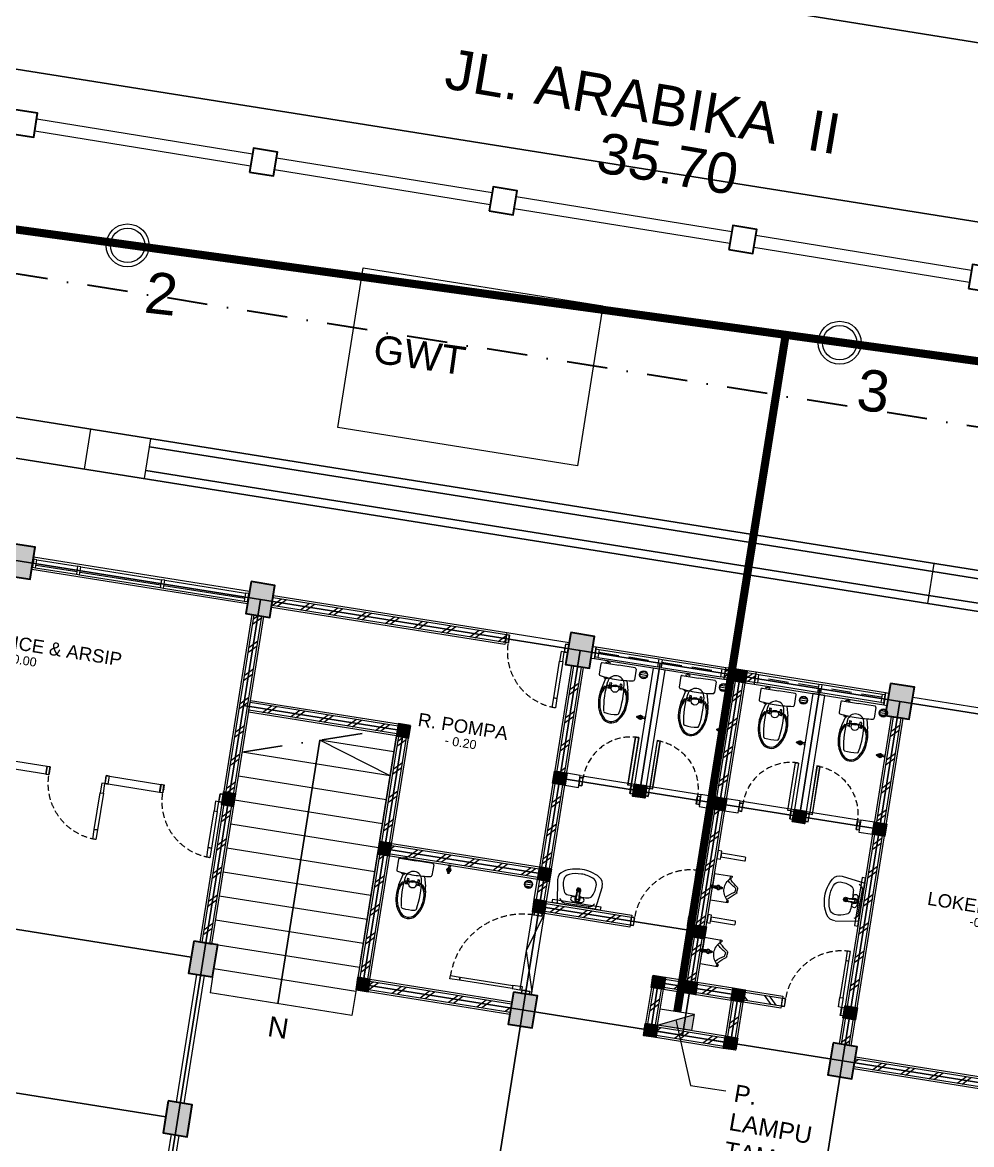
# Model space of a CAD drawing. Header units: millimetres. Extents: x -11 to 19578, y -101 to 21543.
# Drawn here: x 11011 to 13356, y 16388 to 19162 of the extents above; entities that cross this region are included whole.
import ezdxf
from ezdxf.enums import TextEntityAlignment as Align

# ---------------------------------------------------------------- set-up
doc = ezdxf.new("R2010")
doc.units = ezdxf.units.MM
for name, pattern in [('DASHDOT', [1, 0.5, -0.25, 0, -0.25]), ('HIDDEN', [0.375, 0.25, -0.125]), ('JIS_02_0.7', [1.35, 0.75, -0.6])]:
    doc.linetypes.add(name, pattern=pattern)
for name, color, linetype, lineweight in [('ars', 11, 'Continuous', 5), ('dinding', 5, 'Continuous', 15), ('GSB', 5, 'DASHDOT', 30), ('KOLOM', 1, 'Continuous', 30), ('kus', 63, 'Continuous', 15), ('KUSEN', 30, 'Continuous', 15), ('lan', 7, 'Continuous', 15), ('not', 7, 'Continuous', 20), ('PAGAR', 4, 'Continuous', 15), ('PARTISI', 190, 'Continuous', 9), ('SANITAIR', 4, 'Continuous', 5), ('sol kol', 8, 'Continuous', 0)]:
    doc.layers.add(name, color=color, linetype=linetype, lineweight=lineweight)
doc.layers.add('as', color=1, linetype='Continuous', plot=False)
doc.layers.add('batas jalan', color=3, linetype='Continuous')
doc.styles.get("Standard").update_dxf_attribs({"font": 'arial.ttf'})
pattern_1 = [(45, (-0.5, 0), (-0.1767767, 0.1767767), []), (45, (-0.4375, 0), (-0.1767767, 0.1767767), [])]

# ---------------------------------------------------------------- blocks, each defined once
blk = doc.blocks.new('K1')
at = {"layer": 'KOLOM'}
blk.add_lwpolyline([(0.2, 0.15), (-0.2, 0.15), (-0.2, -0.15), (0.2, -0.15), (0.2, 0.15)], dxfattribs=at)
blk = doc.blocks.new('P 70')
at = {"linetype": 'HIDDEN', "ltscale": 0.3}
blk.add_lwpolyline([(-0.74, 0.1, -0.414214), (-0.04, 0.8, -1.303225)], format="xyb", dxfattribs=at)
for points in [[(-0.04, 0.8), (-0.08, 0.8), (-0.08, 0.68), (-0.04, 0.68)], [(-0.04, 0.68), (-0.08, 0.68), (-0.08, 0.22), (-0.04, 0.22)], [(-0.04, 0.1), (-0.08, 0.1), (-0.08, 0.22), (-0.04, 0.22)], [(-0.735, 0.06), (-0.74, 0.06), (-0.74, 0.061), (-0.74, 0.1), (-0.78, 0.1), (-0.78, 0), (-0.74, 0), (-0.74, 0.056), (-0.735, 0.058)], [(-0.742, 0.002), (-0.778, 0.002), (-0.778, 0.098), (-0.742, 0.098)], [(-0.045, 0.06), (-0.04, 0.06), (-0.04, 0.061), (-0.04, 0.1), (0, 0.1), (0, 0), (-0.04, 0), (-0.04, 0.056), (-0.045, 0.058)], [(-0.038, 0.002), (-0.002, 0.002), (-0.002, 0.098), (-0.038, 0.098)]]:
    blk.add_lwpolyline(points, close=True)
blk = doc.blocks.new('KP')
at = {"layer": 'KOLOM'}
blk.add_lwpolyline([(0.075, -0.075), (-0.075, -0.075), (-0.075, 0.075), (0.075, 0.075), (0.075, -0.075)], dxfattribs=at)
blk = doc.blocks.new('washtafel L237 a')
for p, q in [((-0.279, -0.289), (-0.238, 0)), ((-0.238, 0), (0, 0)), ((0.238, 0), (0, 0)), ((0.279, -0.289), (0.238, 0)), ((-0.148, -0.019), (0, -0.019)), ((0.148, -0.019), (0, -0.019)), ((0, -0.193), (-0.007, -0.193)), ((0, -0.202), (-0.007, -0.202)), ((0, -0.179), (-0.006, -0.179)), ((0, -0.179), (0.006, -0.179)), ((0, -0.193), (0.007, -0.193)), ((0, -0.202), (0.007, -0.202))]:
    blk.add_line(p, q)
for centre, radius in [((-0.011, -0.085), 0.00488), ((0, -0.043), 0.00695), ((0, -0.043), 0.00529), ((0.011, -0.085), 0.00488)]:
    blk.add_circle(centre, radius)
for centre, radius, start, end in [((-0.148, -0.093), 0.0742, 90.0661, 157.5039), ((-0.117, -0.191), 0.0678, 92.544, 154.459), ((0.012, -2.103), 1.984, 91.1939, 93.8059), ((-0.055, -0.085), 0.0285, 98.132, 275.8135), ((-0.002, -0.336), 0.286, 89.6669, 101.6651), ((-0.049, -0.147), 0.0337, 40.1188, 95.4553), ((0, -0.084), 0.0312, 89.6915, 225.3566), ((-0.528, -0.216), 0.513, 2.5647, 13.8912), ((0, -0.084), 0.0231, 89.5833, 212.8124), ((-0.04, -0.126), 0.0267, 4.6349, 46.9394), ((-0.045, -0.113), 0.03, 5.694, 32.8124), ((-0.623, -0.171), 0.611, 359.8012, 5.694), ((0.002, -0.336), 0.286, 78.3349, 90.3331), ((0, -0.084), 0.0312, 314.6434, 90.3085), ((0, -0.084), 0.0231, 327.1876, 90.4167), ((0.623, -0.171), 0.611, 174.306, 180.1988), ((0.04, -0.126), 0.0267, 133.0606, 175.3651), ((0.045, -0.113), 0.03, 147.1876, 174.306), ((0.528, -0.216), 0.513, 166.1088, 177.4353), ((0.049, -0.147), 0.0337, 84.5447, 139.8812), ((-0.012, -2.103), 1.984, 86.1941, 88.8061), ((0.055, -0.085), 0.0285, 264.1865, 81.868), ((0.117, -0.191), 0.0678, 25.541, 87.456), ((0.148, -0.093), 0.0742, 22.4961, 89.9339), ((0.068, -0.281), 0.273, 154.0541, 184.6243), ((0.001, -0.2), 0.0272, 129.5111, 54.4666), ((0.001, -0.2), 0.0234, 136.8784, 48.8129), ((-0.007, -0.184), 0.009, 183.4751, 270), ((-0.007, -0.193), 0.009, 182.5647, 270), ((-0.006, -0.173), 0.006, 179.8012, 270), ((0.001, -0.2), 0.0119, 184.4951, 2.4242), ((0.006, -0.173), 0.006, 270, 0.1988), ((0.007, -0.184), 0.009, 270, 356.5249), ((0.007, -0.193), 0.009, 270, 357.4353), ((-0.068, -0.281), 0.273, 355.3757, 25.9459), ((-0.17, -0.305), 0.11, 171.786, 240.1395), ((-0.003, -0.017), 0.443, 239.9631, 270.4171), ((-0.119, -0.294), 0.0858, 186.0548, 250.1625), ((-0.001, 0.003), 0.406, 248.7209, 270.1375), ((0.001, 0.003), 0.406, 269.8625, 291.2791), ((0.003, -0.017), 0.443, 269.5829, 300.0369), ((0.119, -0.294), 0.0858, 289.8375, 353.9452), ((0.17, -0.305), 0.11, 299.8605, 8.214)]:
    blk.add_arc(centre, radius, start, end)
blk = doc.blocks.new('URINOIR ATAS')
for p, q in [((-0.027, 0.31), (0, 0.31)), ((-0.02, 0.286), (0, 0.286)), ((0.027, 0.31), (0, 0.31)), ((0.02, 0.286), (0, 0.286)), ((-0.165, 0), (-0.165, 0.215)), ((-0.16, 0.22), (-0.147, 0.22)), ((-0.133, 0.201), (-0.16, 0.201)), ((-0.133, 0.201), (-0.143, 0.218)), ((0.133, 0.201), (0.143, 0.218)), ((0.133, 0.201), (0.16, 0.201)), ((0.16, 0.22), (0.147, 0.22)), ((0.165, 0), (0.165, 0.215)), ((-0.165, 0), (0, 0)), ((-0.009, 0.01), (-0.026, 0)), ((-0.013, -0.017), (-0.013, 0)), ((-0.012, 0.117), (0.011, 0.117)), ((-0.011, 0.107), (0.011, 0.107)), ((-0.011, 0.097), (0.011, 0.097)), ((-0.009, 0.112), (-0.009, 0.107)), ((-0.009, 0.01), (0.011, 0.01)), ((-0.007, 0.113), (0.008, 0.113)), ((-0.003, 0.117), (-0.003, 0.113)), ((0.165, 0), (0, 0)), ((0.003, 0.117), (0.003, 0.113)), ((0.009, 0.112), (0.009, 0.107)), ((0.011, 0.01), (0.026, 0)), ((0.013, 0), (0.013, -0.017)), ((0.013, -0.017), (-0.013, -0.017))]:
    blk.add_line(p, q)
for points in [[(-0.011, 0.107, 0.164804), (-0.012, 0.107, 0.105758), (-0.013, 0.106, 0.068984), (-0.014, 0.104, 0.055178), (-0.014, 0.102, 0.055178), (-0.014, 0.1, 0.068984), (-0.013, 0.099, 0.105758), (-0.012, 0.098, 0.164804), (-0.011, 0.097, 0.164804), (-0.01, 0.098, 0.105758), (-0.009, 0.099, 0.068984), (-0.009, 0.1, 0.055178), (-0.009, 0.102, 0.055178), (-0.009, 0.104, 0.068984), (-0.009, 0.106, 0.105758), (-0.01, 0.107, 0.164804)], [(0, 0.097, 0.070821), (0.003, 0.098, 0.082428), (0.005, 0.099, 0.106823), (0.007, 0.101, 0.13413), (0.007, 0.102, 0.13413), (0.007, 0.104, 0.106823), (0.005, 0.106, 0.082428), (0.003, 0.107, 0.070821), (0, 0.107, 0.070821), (-0.003, 0.107, 0.082428), (-0.005, 0.106, 0.106823), (-0.007, 0.104, 0.13413), (-0.007, 0.102, 0.13413), (-0.007, 0.101, 0.106823), (-0.005, 0.099, 0.082428), (-0.003, 0.098, 0.070821)], [(0.011, 0.107, 0.164804), (0.01, 0.107, 0.105758), (0.009, 0.106, 0.068984), (0.009, 0.104, 0.055178), (0.008, 0.102, 0.055178), (0.009, 0.1, 0.068984), (0.009, 0.099, 0.105758), (0.01, 0.098, 0.164804), (0.011, 0.097, 0.164804), (0.012, 0.098, 0.105758), (0.013, 0.099, 0.068984), (0.013, 0.1, 0.055178), (0.014, 0.102, 0.055178), (0.014, 0.104, 0.068984), (0.013, 0.106, 0.105758), (0.012, 0.107, 0.164804)]]:
    blk.add_lwpolyline(points, format="xyb", close=True)
blk.add_lwpolyline([(0.007, 0.061), (0.013, 0.072), (0.007, 0.082), (-0.006, 0.082), (-0.012, 0.072), (-0.006, 0.061)], close=True)
for centre, radius in [((0, 0.072), 0.025), ((0, 0.032), 0.0106), ((0, 0.032), 0.00723)]:
    blk.add_circle(centre, radius)
for centre, radius, start, end in [((-0.614, 0.718), 0.709, 314.7654, 324.2179), ((-0.477, 0.536), 0.518, 315.9836, 330.7336), ((-0.027, 0.295), 0.0148, 90, 144.2179), ((-0.02, 0.28), 0.00593, 90, 150.7336), ((0.02, 0.28), 0.00593, 29.2664, 90), ((0.477, 0.536), 0.518, 209.2664, 224.0164), ((0.027, 0.295), 0.0148, 35.7821, 90), ((0.614, 0.718), 0.709, 215.7821, 225.2346), ((-0.16, 0.215), 0.005, 90, 180), ((-0.16, 0.196), 0.005, 90, 180), ((-0.147, 0.215), 0.005, 30.5859, 90), ((-0.151, 0.256), 0.055, 287.3602, 311.4179), ((0.001, 0.332), 0.187, 224.1477, 269.6422), ((-0.001, 0.332), 0.187, 270.3578, 315.8523), ((0.151, 0.256), 0.055, 228.5821, 252.6398), ((0.147, 0.215), 0.005, 90, 149.4141), ((0.16, 0.215), 0.005, 0, 90), ((0.16, 0.196), 0.005, 0, 90), ((0.12, 0.057), 0.137, 181.3482, 199.9236), ((0, 0.106), 0.0162, 43.0169, 136.9831), ((-0.007, 0.112), 0.00119, 90, 180), ((0.008, 0.112), 0.00119, 0, 90), ((-0.19, 0.062), 0.208, 345.4703, 357.6692)]:
    blk.add_arc(centre, radius, start, end)
blk = doc.blocks.new('P 60')
at = {"linetype": 'HIDDEN', "ltscale": 0.3}
blk.add_lwpolyline([(-0.64, 0.1, -0.414214), (-0.04, 0.7, -1.303225)], format="xyb", dxfattribs=at)
for points in [[(-0.04, 0.7), (-0.04, 0.1), (-0.08, 0.1), (-0.08, 0.7)], [(-0.042, 0.698), (-0.042, 0.102), (-0.078, 0.102), (-0.078, 0.698)], [(-0.635, 0.06), (-0.64, 0.06), (-0.64, 0.061), (-0.64, 0.1), (-0.68, 0.1), (-0.68, 0), (-0.64, 0), (-0.64, 0.056), (-0.635, 0.058)], [(-0.642, 0.002), (-0.678, 0.002), (-0.678, 0.098), (-0.642, 0.098)], [(-0.045, 0.06), (-0.04, 0.06), (-0.04, 0.061), (-0.04, 0.1), (0, 0.1), (0, 0), (-0.04, 0), (-0.04, 0.056), (-0.045, 0.058)], [(-0.038, 0.002), (-0.002, 0.002), (-0.002, 0.098), (-0.038, 0.098)]]:
    blk.add_lwpolyline(points, close=True)
blk = doc.blocks.new('KRAN ATAS')
for p, q in [((-0.019, 0.001), (-0.019, 0)), ((-0.019, 0), (0, 0)), ((-0.018, 0.002), (0, 0.002)), ((-0.009, 0.006), (-0.009, 0.04)), ((0.018, 0.002), (0, 0.002)), ((0.019, 0), (0, 0)), ((0.009, 0.006), (0.009, 0.04)), ((0.019, 0.001), (0.019, 0))]:
    blk.add_line(p, q)
for centre, radius, start, end in [((-0.021, 0.06), 0.0057, 92.509, 270.0343), ((-0.02, 0.06), 0.0057, 105.45, 257.2407), ((0, 0.06), 0.0223, 89.786, 270.2141), ((-0.015, 0.075), 0.0057, 47.464, 224.6597), ((-0.015, 0.074), 0.0057, 60.3207, 212.5415), ((-0.014, 0.046), 0.0057, 154.4974, 295.7282), ((-0.015, 0.045), 0.0057, 142.579, 307.6346), ((-0.018, 0.001), 0.0005, 90, 180), ((0, 0.06), 0.0162, 89.7094, 270.2949), ((-0.013, 0.006), 0.004, 270, 0), ((-0.041, 0.09), 0.0331, 343.1048, 7.2203), ((0, 0.06), 0.0102, 89.532, 270.4679), ((0, 0.096), 0.00865, 90, 191.4881), ((0, 0.08), 0.0057, 89.095, 165.324), ((0, 0.079), 0.0057, 89.095, 152.5938), ((0, 0.041), 0.0057, 205.9652, 266.0615), ((0, 0.04), 0.0057, 191.86, 266.0615), ((0, 0.096), 0.00865, 348.5119, 90), ((0, 0.08), 0.0057, 14.676, 90.905), ((0, 0.079), 0.0057, 27.4062, 90.905), ((0, 0.06), 0.0223, 269.7859, 90.214), ((0, 0.06), 0.0162, 269.7051, 90.2906), ((0, 0.06), 0.0102, 269.5321, 90.468), ((0, 0.04), 0.0057, 273.9385, 348.14), ((0, 0.041), 0.0057, 273.9385, 334.0348), ((0.041, 0.09), 0.0331, 172.7797, 196.8952), ((0.013, 0.006), 0.004, 180, 270), ((0.015, 0.045), 0.0057, 232.3654, 37.421), ((0.015, 0.075), 0.0057, 315.3403, 132.536), ((0.015, 0.074), 0.0057, 327.4585, 119.6793), ((0.014, 0.046), 0.0057, 244.2718, 25.5026), ((0.018, 0.001), 0.0005, 0, 90), ((0.021, 0.06), 0.0057, 269.9657, 87.491), ((0.02, 0.06), 0.0057, 282.7593, 74.55)]:
    blk.add_arc(centre, radius, start, end)
blk = doc.blocks.new('CLOSET ATAS')
for p, q in [((0, 0.207), (0, 0)), ((0.014, 0.22), (0.148, 0.22)), ((0.171, 0.13), (0.294, 0.161)), ((0, -0.206), (0, 0)), ((0.228, 0.073), (0.228, 0.058)), ((0.231, 0.075), (0.273, 0.075)), ((0.231, 0.055), (0.256, 0.055)), ((0.256, 0.055), (0.259, 0.063)), ((0.256, 0.055), (0.256, 0)), ((0.256, -0.055), (0.256, 0)), ((0.259, 0.063), (0.273, 0.063)), ((0.266, 0.075), (0.266, 0.088)), ((0.266, 0.063), (0.266, 0)), ((0.266, -0.063), (0.266, 0)), ((0.273, 0.075), (0.273, 0.063)), ((0.282, 0.125), (0.282, 0.107)), ((0.285, 0.085), (0.285, 0.065)), ((0.296, 0.088), (0.288, 0.088)), ((0.296, 0.062), (0.288, 0.062)), ((0.299, 0.085), (0.299, 0.065)), ((-0.013, -0.124), (-0.031, -0.124)), ((-0.031, -0.124), (-0.031, -0.146)), ((-0.013, -0.107), (-0.013, -0.164)), ((0.171, -0.138), (0.185, -0.138)), ((0.173, -0.116), (0.185, -0.116)), ((0.173, -0.151), (0.173, -0.138)), ((0.184, -0.138), (0.184, -0.151)), ((0.188, -0.119), (0.188, -0.136)), ((0.188, -0.134), (0.294, -0.161)), ((0.228, -0.073), (0.228, -0.058)), ((0.231, -0.055), (0.256, -0.055)), ((0.231, -0.075), (0.273, -0.075)), ((0.256, -0.055), (0.259, -0.063)), ((0.259, -0.063), (0.273, -0.063)), ((0.266, -0.075), (0.266, -0.088)), ((0.273, -0.075), (0.273, -0.063)), ((0.282, -0.125), (0.282, -0.107)), ((0.285, -0.065), (0.285, -0.085)), ((0.296, -0.062), (0.288, -0.062)), ((0.296, -0.088), (0.288, -0.088)), ((0.299, -0.065), (0.299, -0.085)), ((-0.031, -0.146), (-0.013, -0.146)), ((0.014, -0.22), (0.148, -0.22)), ((0.175, -0.154), (0.182, -0.154))]:
    blk.add_line(p, q)
blk.add_circle((0.292, 0), 0.046)
for centre, radius, start, end in [((0.014, 0.207), 0.0135, 90, 180), ((0.148, 0.205), 0.015, 8.087, 90), ((-1.27, 0.004), 1.447, 359.8599, 8.087), ((0.429, -0.051), 0.215, 89.4826, 138.7405), ((0.429, -0.051), 0.231, 89.4826, 128.7411), ((0.431, -0.32), 0.5, 75.2789, 105.8515), ((0.431, -0.32), 0.484, 75.2789, 90), ((0.465, -0.141), 0.302, 48.5371, 73.1314), ((0.465, -0.141), 0.318, 48.5371, 73.1314), ((0.235, 0), 0.103, 95.4936, 264.5064), ((-1.27, -0.004), 1.447, 351.913, 0.1401), ((0.385, -0.951), 1.066, 79.0461, 98.6197), ((0.231, 0.073), 0.00271, 90, 180), ((0.231, 0.058), 0.00271, 180, 270), ((0.271, 0.088), 0.005, 138.7405, 180), ((0.287, 0.125), 0.005, 128.7411, 180), ((0.288, 0.085), 0.00307, 90, 180), ((0.288, 0.065), 0.00307, 180, 270), ((0.296, 0.085), 0.00307, 0, 90), ((0.296, 0.065), 0.00307, 270, 0), ((0.585, 0.076), 0.02, 7.8459, 81.6038), ((0.035, 0), 0.575, 352.1541, 7.8459), ((0.59, 0), 0.114, 0, 48.6581), ((0.59, 0), 0.114, 311.3419, 0), ((0.59, 0), 0.13, 0, 48.6581), ((0.59, 0), 0.13, 311.3419, 0), ((-0.016, -0.123), 0.0171, 24.4122, 79.3868), ((0.185, -0.119), 0.00271, 0, 90), ((0.185, -0.136), 0.00271, 270, 0), ((0.385, 0.948), 1.063, 261.358, 280.9763), ((0.231, -0.058), 0.00271, 90, 180), ((0.231, -0.073), 0.00271, 180, 270), ((0.271, -0.088), 0.005, 180, 221.2595), ((0.429, 0.051), 0.215, 221.2595, 270.5174), ((0.287, -0.125), 0.005, 180, 231.2589), ((0.429, 0.051), 0.231, 231.2589, 270.5174), ((0.288, -0.065), 0.00307, 90, 180), ((0.288, -0.085), 0.00307, 180, 270), ((0.296, -0.065), 0.00307, 0, 90), ((0.296, -0.085), 0.00307, 270, 0), ((0.465, 0.141), 0.302, 286.8686, 311.4629), ((0.465, 0.141), 0.318, 286.8686, 311.4629), ((0.585, -0.076), 0.02, 278.3962, 352.1541), ((-0.016, -0.147), 0.0171, 280.6132, 335.5878), ((0.014, -0.206), 0.0135, 180, 270), ((0.148, -0.205), 0.015, 270, 351.913), ((0.175, -0.151), 0.00271, 180, 270), ((0.182, -0.151), 0.00271, 270, 0), ((0.431, 0.32), 0.5, 254.1485, 284.7211), ((0.431, 0.32), 0.484, 270, 284.7211)]:
    blk.add_arc(centre, radius, start, end)
blk = doc.blocks.new('*X4')
at = {"color": 0}
for p, q in [((18.491, 19.193), (18.579, 19.193)), ((18.499, 19.218), (18.572, 19.218)), ((18.499, 19.168), (18.572, 19.168))]:
    blk.add_line(p, q, dxfattribs=at)
blk = doc.blocks.new('SFLOOR')
for radius in [0.05, 0.0442]:
    blk.add_circle((0, 0), radius)
blk.add_blockref('*X4', (-18.535, -19.193))
blk = doc.blocks.new('NOTASI RUANG')
at = {"layer": 'not'}
for height, p in [(0.26, (-0.011, 0.3)), (0.175, (-0.009, -0.017))]:
    blk.add_attdef('RUANG', text='', height=height, dxfattribs=at).set_placement(p, align=Align.MIDDLE_CENTER)
blk = doc.blocks.new('DENAH LANTAI DASAR')
at = {"layer": 'ars'}
h = blk.add_hatch(dxfattribs=at)
h.set_pattern_fill('TEMBOK', color=256, scale=0.25)
h.set_pattern_definition(pattern_1)
h.paths.add_polyline_path([(-1.85, 14.3), (1.07, 14.3), (1.07, 14.2), (-1.85, 14.2)])
h = blk.add_hatch(dxfattribs=at)
h.set_pattern_fill('TEMBOK', color=256, scale=0.25)
h.set_pattern_definition([(45, (3.22, 4.5), (-0.176777, 0.176777), []), (45, (3.2825, 4.5), (-0.176777, 0.176777), [])])
h.paths.add_polyline_path([(3.925, 14.3), (3.81, 14.3), (3.81, 14.2), (3.925, 14.2)])
h = blk.add_hatch(dxfattribs=at)
h.set_pattern_fill('TEMBOK', color=256, scale=0.25)
h.set_pattern_definition([(45, (3.525, 4.5), (-0.176777, 0.176777), []), (45, (3.5875, 4.5), (-0.176777, 0.176777), [])])
h.paths.add_polyline_path([(4.19, 14.3), (4.075, 14.3), (4.075, 14.2), (4.19, 14.2)])
h = blk.add_hatch(dxfattribs=at)
h.set_pattern_fill('TEMBOK', color=256, scale=0.25)
h.set_pattern_definition(pattern_1)
h.paths.add_polyline_path([(3.95, 14.175), (3.95, 10.425), (4.05, 10.425), (4.05, 14.175)])
h = blk.add_hatch(dxfattribs=at)
h.set_pattern_fill('TEMBOK', color=256, scale=0.25)
h.set_pattern_definition(pattern_1)
h.paths.add_polyline_path([(-1.95, 9.95), (-1.95, 14.05), (-2.05, 14.05), (-2.05, 9.95)])
h = blk.add_hatch(dxfattribs=at)
h.set_pattern_fill('TEMBOK', color=256, scale=0.25)
h.set_pattern_definition(pattern_1)
h.paths.add_polyline_path([(2.05, 11.525), (2.05, 14.05), (1.95, 14.05), (1.95, 11.525)])
h = blk.add_hatch(dxfattribs=at)
h.set_pattern_fill('TEMBOK', color=256, scale=0.25)
h.set_pattern_definition(pattern_1)
h.paths.add_polyline_path([(6.05, 9.95), (6.05, 14.05), (5.95, 14.05), (5.95, 9.95)])
h = blk.add_hatch(dxfattribs=at)
h.set_pattern_fill('TEMBOK', color=256, scale=0.25)
h.set_pattern_definition(pattern_1)
h.paths.add_polyline_path([(-1.925, 12.975), (-0.075, 12.975), (-0.075, 12.875), (-1.925, 12.875)])
h = blk.add_hatch(dxfattribs=at)
h.set_pattern_fill('TEMBOK', color=256, scale=0.25)
h.set_pattern_definition([(45, (-0.475, 0), (-0.1767767, 0.1767767), []), (45, (-0.4125, 0), (-0.1767767, 0.1767767), [])])
h.paths.add_polyline_path([(0.05, 9.825), (0.05, 12.85), (-0.05, 12.85), (-0.05, 9.825)])
h = blk.add_hatch(dxfattribs=at)
h.set_pattern_fill('TEMBOK', color=256, scale=0.25)
h.set_pattern_definition(pattern_1)
h.paths.add_polyline_path([(1.925, 11.5), (-0.025, 11.5), (-0.025, 11.4), (1.925, 11.4)])
h = blk.add_hatch(dxfattribs=at)
h.set_pattern_fill('TEMBOK', color=256, scale=0.25)
h.set_pattern_definition(pattern_1)
h.paths.add_polyline_path([(1.95, 11.375), (1.95, 11.12), (2.05, 11.12), (2.05, 11.375)])
h = blk.add_hatch(dxfattribs=at)
h.set_pattern_fill('TEMBOK', color=256, scale=0.25)
h.set_pattern_definition([(45, (-0.5, 1.295), (-0.1767767, 0.1767767), []), (45, (-0.4375, 1.295), (-0.1767767, 0.1767767), [])])
h.paths.add_polyline_path([(2.075, 11.095), (3.145, 11.095), (3.145, 10.995), (2.075, 10.995)])
h = blk.add_hatch(dxfattribs=at)
h.set_pattern_fill('TEMBOK', color=256, scale=0.25)
h.set_pattern_definition(pattern_1)
h.paths.add_polyline_path([(3.55, 10.275), (3.55, 9.825), (3.65, 9.825), (3.65, 10.275)])
h = blk.add_hatch(dxfattribs=at)
h.set_pattern_fill('TEMBOK', color=256, scale=0.25)
h.set_pattern_definition(pattern_1)
h.paths.add_polyline_path([(4.525, 10.4), (3.675, 10.4), (3.675, 10.3), (4.525, 10.3)])
h = blk.add_hatch(dxfattribs=at)
h.set_pattern_fill('TEMBOK', color=256, scale=0.25)
h.set_pattern_definition(pattern_1)
h.paths.add_polyline_path([(4.55, 10.275), (4.55, 9.825), (4.65, 9.825), (4.65, 10.275)])
h = blk.add_hatch(dxfattribs=at)
h.set_pattern_fill('TEMBOK', color=256, scale=0.25)
h.set_pattern_definition([(135, (11.025, 0.6), (0.1767767, 0.1767767), []), (135, (10.9625, 0.6), (0.1767767, 0.1767767), [])])
h.paths.add_polyline_path([(4.675, 10.4), (5.145, 10.4), (5.145, 10.3), (4.675, 10.3)])
h = blk.add_hatch(dxfattribs=at)
h.set_pattern_fill('TEMBOK', color=256, scale=0.25)
h.set_pattern_definition(pattern_1)
h.paths.add_polyline_path([(1.85, 9.8), (0.075, 9.8), (0.075, 9.7), (1.85, 9.7)])
h = blk.add_hatch(dxfattribs=at)
h.set_pattern_fill('TEMBOK', color=256, scale=0.25)
h.set_pattern_definition(pattern_1)
h.paths.add_polyline_path([(4.525, 9.8), (3.675, 9.8), (3.675, 9.7), (4.525, 9.7)])
h = blk.add_hatch(dxfattribs=at)
h.set_pattern_fill('TEMBOK', color=256, scale=0.25)
h.set_pattern_definition(pattern_1)
h.paths.add_polyline_path([(8.85, 9.7), (6.15, 9.7), (6.15, 9.8), (8.85, 9.8)])
at = {"layer": 'sol kol'}
for points in [[(-5.15, 14.45), (-5.15, 14.05), (-4.85, 14.05), (-4.85, 14.45)], [(-2.15, 14.45), (-2.15, 14.05), (-1.85, 14.05), (-1.85, 14.45)], [(1.85, 14.45), (1.85, 14.05), (2.15, 14.05), (2.15, 14.45)], [(5.85, 14.45), (5.85, 14.05), (6.15, 14.05), (6.15, 14.45)], [(3.925, 14.325), (4.075, 14.325), (4.075, 14.175), (3.925, 14.175)], [(0.075, 13), (-0.075, 13), (-0.075, 12.85), (0.075, 12.85)], [(1.925, 12.725), (2.075, 12.725), (2.075, 12.575), (1.925, 12.575)], [(2.925, 12.725), (3.075, 12.725), (3.075, 12.575), (2.925, 12.575)], [(3.925, 12.725), (4.075, 12.725), (4.075, 12.575), (3.925, 12.575)], [(4.925, 12.725), (5.075, 12.725), (5.075, 12.575), (4.925, 12.575)], [(5.925, 12.725), (6.075, 12.725), (6.075, 12.575), (5.925, 12.575)], [(-1.925, 11.825), (-2.075, 11.825), (-2.075, 11.675), (-1.925, 11.675)], [(0.075, 11.525), (-0.075, 11.525), (-0.075, 11.375), (0.075, 11.375)], [(2.075, 11.525), (1.925, 11.525), (1.925, 11.375), (2.075, 11.375)], [(2.075, 11.12), (1.925, 11.12), (1.925, 10.97), (2.075, 10.97)], [(3.925, 11.12), (4.075, 11.12), (4.075, 10.97), (3.925, 10.97)], [(3.525, 10.425), (3.675, 10.425), (3.675, 10.275), (3.525, 10.275)], [(3.925, 10.425), (4.075, 10.425), (4.075, 10.275), (3.925, 10.275)], [(4.525, 10.425), (4.675, 10.425), (4.675, 10.275), (4.525, 10.275)], [(5.925, 10.425), (6.075, 10.425), (6.075, 10.275), (5.925, 10.275)], [(-2.15, 9.95), (-2.15, 9.55), (-1.85, 9.55), (-1.85, 9.95)], [(1.85, 9.95), (1.85, 9.55), (2.15, 9.55), (2.15, 9.95)], [(5.85, 9.95), (5.85, 9.55), (6.15, 9.55), (6.15, 9.95)], [(0.075, 9.825), (-0.075, 9.825), (-0.075, 9.675), (0.075, 9.675)], [(3.525, 9.825), (3.675, 9.825), (3.675, 9.675), (3.525, 9.675)], [(4.525, 9.825), (4.675, 9.825), (4.675, 9.675), (4.525, 9.675)], [(-2.15, 7.95), (-2.15, 7.55), (-1.85, 7.55), (-1.85, 7.95)]]:
    blk.add_hatch(color=256, dxfattribs=at).paths.add_polyline_path(points)
for p, q in [((-12.75, 16), (13.75, 16)), ((-3.65, 15.9), (6.15, 15.9)), ((6.15, 15.9), (13.65, 15.9)), ((-3.65, 15.6), (6.15, 15.6)), ((6.15, 15.6), (13.35, 15.6)), ((-12.25, 15.5), (6.15, 15.5)), ((6.15, 15.5), (13.25, 15.5)), ((-1, 9.35), (-1, 12.65))]:
    blk.add_line(p, q)
at = {"linetype": 'DASHDOT'}
blk.add_line((-1.925, 12.35), (-0.383, 12.85), dxfattribs=at)
at = {"layer": 'ars'}
blk.add_line((-3.65, 15.5), (-3.65, 16), dxfattribs=at)
for points in [[(-1.85, 14.3), (1.07, 14.3), (1.07, 14.2), (-1.85, 14.2)], [(3.925, 14.3), (3.81, 14.3), (3.81, 14.2), (3.925, 14.2)], [(4.19, 14.3), (4.075, 14.3), (4.075, 14.2), (4.19, 14.2)], [(3.95, 14.175), (3.95, 10.425), (4.05, 10.425), (4.05, 14.175)], [(-1.95, 9.95), (-1.95, 14.05), (-2.05, 14.05), (-2.05, 9.95)], [(2.05, 11.525), (2.05, 14.05), (1.95, 14.05), (1.95, 11.525)], [(6.05, 9.95), (6.05, 14.05), (5.95, 14.05), (5.95, 9.95)], [(-1.925, 12.975), (-0.075, 12.975), (-0.075, 12.875), (-1.925, 12.875)], [(0.05, 9.825), (0.05, 12.85), (-0.05, 12.85), (-0.05, 9.825)], [(4.118, 11.975), (4.118, 12.075), (4.075, 12.075), (4.075, 11.975)], [(1.925, 11.5), (-0.025, 11.5), (-0.025, 11.4), (1.925, 11.4)], [(1.95, 11.375), (1.95, 11.12), (2.05, 11.12), (2.05, 11.375)], [(4.118, 11.175), (4.118, 11.275), (4.075, 11.275), (4.075, 11.175)], [(2.075, 11.095), (3.145, 11.095), (3.145, 10.995), (2.075, 10.995)], [(3.55, 10.275), (3.55, 9.825), (3.65, 9.825), (3.65, 10.275)], [(4.525, 10.4), (3.675, 10.4), (3.675, 10.3), (4.525, 10.3)], [(4.55, 10.275), (4.55, 9.825), (4.65, 9.825), (4.65, 10.275)], [(4.675, 10.4), (5.145, 10.4), (5.145, 10.3), (4.675, 10.3)], [(1.85, 9.8), (0.075, 9.8), (0.075, 9.7), (1.85, 9.7)], [(4.525, 9.8), (3.675, 9.8), (3.675, 9.7), (4.525, 9.7)], [(8.85, 9.7), (6.15, 9.7), (6.15, 9.8), (8.85, 9.8)]]:
    blk.add_lwpolyline(points, close=True, dxfattribs=at)
at = {"layer": 'as'}
for p, q in [((0, 12.925), (-2, 12.925)), ((0, 12.925), (0, 9.75)), ((0, 11.45), (2, 11.45)), ((2, 11.045), (4, 11.045)), ((0, 9.75), (6, 9.75))]:
    blk.add_line(p, q, dxfattribs=at)
for points in [[(-2, 14.25), (-11, 14.25)], [(2, 14.25), (-2, 14.25)], [(-2, 14.25), (-2, 3.25)], [(2, 14.25), (2, 3.25)], [(6, 14.25), (2, 14.25)], [(3, 14.25), (3, 12.65)], [(4, 9.75), (4, 14.175)], [(5, 14.25), (5, 12.65)], [(6, 14.25), (9, 14.25)], [(6, 3.245), (6, 14.25)], [(4, 12.65), (2, 12.65)], [(6, 12.65), (4, 12.65)], [(-2.15, 9.75), (-11, 9.75)], [(12, 9.75), (6, 9.75)], [(-2.15, 7.75), (-11, 7.75)]]:
    blk.add_lwpolyline(points, dxfattribs=at)
blk.add_lwpolyline([(4.6, 9.75), (4.6, 10.35), (3.6, 10.35), (3.6, 9.75)], close=True, dxfattribs=at)
at = {"layer": 'dinding'}
for points in [[(-1.85, 14.325), (1.07, 14.325), (1.07, 14.175), (-1.85, 14.175)], [(2.15, 14.325), (2.19, 14.325), (2.19, 14.175), (2.15, 14.175)], [(3.81, 14.325), (3.925, 14.325), (3.925, 14.175), (3.81, 14.175)], [(4.19, 14.325), (4.075, 14.325), (4.075, 14.175), (4.19, 14.175)], [(5.85, 14.325), (5.81, 14.325), (5.81, 14.175), (5.85, 14.175)], [(2.925, 14.175), (2.925, 12.725), (3.075, 12.725), (3.075, 14.175)], [(3.925, 14.175), (3.925, 10.425), (4.075, 10.425), (4.075, 14.175)], [(4.925, 14.175), (4.925, 12.725), (5.075, 12.725), (5.075, 14.175)], [(-1.925, 9.95), (-1.925, 14.05), (-2.075, 14.05), (-2.075, 9.95)], [(2.075, 11.525), (2.075, 14.05), (1.925, 14.05), (1.925, 11.525)], [(6.075, 9.95), (6.075, 14.05), (5.925, 14.05), (5.925, 9.95)], [(-1.925, 13), (-0.075, 13), (-0.075, 12.85), (-1.925, 12.85)], [(0.075, 9.825), (0.075, 12.85), (-0.075, 12.85), (-0.075, 9.825)], [(2.245, 12.725), (2.075, 12.725), (2.075, 12.575), (2.245, 12.575)], [(3.925, 12.725), (3.755, 12.725), (3.755, 12.575), (3.925, 12.575)], [(4.245, 12.725), (4.075, 12.725), (4.075, 12.575), (4.245, 12.575)], [(5.925, 12.725), (5.755, 12.725), (5.755, 12.575), (5.925, 12.575)], [(1.925, 11.525), (-0.025, 11.525), (-0.025, 11.375), (1.925, 11.375)], [(2.075, 11.12), (1.925, 11.12), (1.925, 11.375), (2.075, 11.375)], [(2.075, 11.12), (3.145, 11.12), (3.145, 10.97), (2.075, 10.97)], [(4.525, 10.425), (3.675, 10.425), (3.675, 10.275), (4.525, 10.275)], [(4.675, 10.425), (5.145, 10.425), (5.145, 10.275), (4.675, 10.275)], [(3.525, 10.275), (3.525, 9.825), (3.675, 9.825), (3.675, 10.275)], [(4.525, 10.275), (4.525, 9.825), (4.675, 9.825), (4.675, 10.275)], [(1.85, 9.825), (0.075, 9.825), (0.075, 9.675), (1.85, 9.675)], [(4.525, 9.825), (3.675, 9.825), (3.675, 9.675), (4.525, 9.675)], [(8.85, 9.675), (6.15, 9.675), (6.15, 9.825), (8.85, 9.825)]]:
    blk.add_lwpolyline(points, close=True, dxfattribs=at)
at = {"layer": 'kus'}
for p, q in [((-4.805, 14.3), (-4.295, 14.3)), ((-4.255, 14.3), (-3.245, 14.3)), ((-3.205, 14.3), (-2.195, 14.3)), ((2.23, 14.3), (2.98, 14.3)), ((3.02, 14.3), (3.77, 14.3)), ((4.98, 14.3), (4.23, 14.3)), ((5.77, 14.3), (5.02, 14.3)), ((-4.805, 14.235), (-4.295, 14.235)), ((-4.805, 14.2), (-4.295, 14.2)), ((-4.255, 14.235), (-3.245, 14.235)), ((-4.255, 14.2), (-3.245, 14.2)), ((-3.205, 14.235), (-2.195, 14.235)), ((-3.205, 14.2), (-2.195, 14.2)), ((2.23, 14.2), (2.98, 14.2)), ((3.02, 14.2), (3.77, 14.2)), ((4.98, 14.2), (4.23, 14.2)), ((5.77, 14.2), (5.02, 14.2))]:
    blk.add_line(p, q, dxfattribs=at)
at = {"layer": 'kus', "linetype": 'HIDDEN'}
for p, q in [((2.23, 14.265), (2.98, 14.265)), ((3.02, 14.265), (3.77, 14.265)), ((4.98, 14.265), (4.23, 14.265)), ((5.77, 14.265), (5.02, 14.265))]:
    blk.add_line(p, q, dxfattribs=at)
at = {"layer": 'kus'}
for points in [[(-4.845, 14.2), (-4.805, 14.2), (-4.805, 14.3), (-4.845, 14.3)], [(-4.295, 14.2), (-4.255, 14.2), (-4.255, 14.3), (-4.295, 14.3)], [(-3.245, 14.2), (-3.205, 14.2), (-3.205, 14.3), (-3.245, 14.3)], [(-2.195, 14.2), (-2.155, 14.2), (-2.155, 14.3), (-2.195, 14.3)], [(2.19, 14.3), (2.23, 14.3), (2.23, 14.2), (2.19, 14.2)], [(2.98, 14.3), (3.02, 14.3), (3.02, 14.2), (2.98, 14.2)], [(3.77, 14.3), (3.81, 14.3), (3.81, 14.2), (3.77, 14.2)], [(4.23, 14.3), (4.19, 14.3), (4.19, 14.2), (4.23, 14.2)], [(5.02, 14.3), (4.98, 14.3), (4.98, 14.2), (5.02, 14.2)], [(5.81, 14.3), (5.77, 14.3), (5.77, 14.2), (5.81, 14.2)]]:
    blk.add_lwpolyline(points, close=True, dxfattribs=at)
at = {"layer": 'KUSEN'}
for points in [[(1.99, 10.925), (1.99, 10.93), (1.989, 10.93), (1.95, 10.93), (1.95, 10.97), (2.05, 10.97), (2.05, 10.93), (1.994, 10.93), (1.992, 10.925)], [(2.048, 10.932), (2.048, 10.968), (1.952, 10.968), (1.952, 10.932)], [(1.05, 9.99), (1.05, 10.03), (1.17, 10.03), (1.17, 9.99)], [(1.17, 9.99), (1.17, 10.03), (1.83, 10.03), (1.83, 9.99)], [(1.95, 9.99), (1.95, 10.03), (1.83, 10.03), (1.83, 9.99)], [(1.99, 9.995), (1.99, 9.99), (1.989, 9.99), (1.95, 9.99), (1.95, 9.95), (2.05, 9.95), (2.05, 9.99), (1.994, 9.99), (1.992, 9.995)], [(2.048, 9.988), (2.048, 9.952), (1.952, 9.952), (1.952, 9.988)]]:
    blk.add_lwpolyline(points, close=True, dxfattribs=at)
at = {"layer": 'KUSEN', "linetype": 'HIDDEN', "ltscale": 0.3}
blk.add_lwpolyline([(1.95, 10.93, 0.414214), (1.05, 10.03, 1.303225)], format="xyb", dxfattribs=at)
at = {"layer": 'lan'}
for p, q in [((6.15, 15.5), (6.15, 16)), ((6.15, 14.325), (8.85, 14.325)), ((-0.075, 12.35), (-1, 12.65)), ((2.245, 12.725), (2.925, 12.725)), ((3.075, 12.725), (3.755, 12.725)), ((4.245, 12.725), (4.925, 12.725)), ((5.075, 12.725), (5.755, 12.725)), ((1.925, 10.97), (1.925, 9.99)), ((2.075, 10.97), (1.925, 10.48)), ((2.075, 9.95), (2.075, 10.97)), ((1.925, 10.48), (2.075, 9.99)), ((1.925, 9.99), (2.075, 9.99)), ((-0.075, 9.65), (-1.85, 9.65)), ((-0.075, 9.675), (-0.075, 9.35)), ((-1.85, 9.55), (-1.85, 9.35)), ((-0.075, 9.35), (-1.85, 9.35))]:
    blk.add_line(p, q, dxfattribs=at)
for points in [[(-2.15, 14.325), (-4.85, 14.325), (-4.85, 14.175), (-2.15, 14.175)], [(2.19, 14.325), (3.81, 14.325), (3.81, 14.175), (2.19, 14.175)], [(5.81, 14.325), (4.19, 14.325), (4.19, 14.175), (5.81, 14.175)]]:
    blk.add_lwpolyline(points, close=True, dxfattribs=at)
for points in [[(1.07, 14.325), (1.85, 14.325)], [(-0.075, 10.03), (-0.075, 12.85)], [(-0.075, 12.65), (-1, 12.65)], [(-0.075, 12.35), (-1.925, 12.35)], [(-0.075, 12.05), (-1.925, 12.05)], [(-0.075, 11.75), (-1.925, 11.75)], [(-0.075, 11.45), (-1.925, 11.45)], [(-0.075, 11.15), (-1.925, 11.15)], [(-0.075, 10.85), (-1.925, 10.85)], [(-0.075, 10.55), (-1.925, 10.55)], [(-0.075, 10.25), (-1.925, 10.25)], [(-0.075, 9.95), (-1.925, 9.95)]]:
    blk.add_lwpolyline(points, dxfattribs=at)
at = {"layer": 'PARTISI'}
for points in [[(-8.05, 9.95), (-8.05, 11.702), (-10.925, 11.702), (-10.925, 11.8), (-7.95, 11.8), (-4.28, 11.8), (-4.28, 11.7), (-7.95, 11.7), (-7.95, 9.95)], [(-3.5, 11.8), (-2.855, 11.8), (-2.855, 11.7), (-3.5, 11.7)], [(-2.05, 7.95), (-1.95, 7.95), (-1.95, 9.55), (-2.05, 9.55)], [(-2.05, 6.85), (-1.95, 6.85), (-1.95, 7.55), (-2.05, 7.55)]]:
    blk.add_lwpolyline(points, close=True, dxfattribs=at)
at = {"layer": 'SANITAIR'}
for points in [[(4.425, 12.04, 0.387977), (4.416, 12.048), (4.118, 12.048), (4.118, 12.002), (4.416, 12.002, 0.387977), (4.425, 12.01, 0.036942)], [(4.425, 11.24, 0.387977), (4.416, 11.248), (4.118, 11.248), (4.118, 11.202), (4.416, 11.202, 0.387977), (4.425, 11.21, 0.036942)]]:
    blk.add_lwpolyline(points, format="xyb", close=True, dxfattribs=at)
for points in [[(5.925, 12.025), (5.885, 12.025), (5.885, 11.425), (5.925, 11.425)], [(2.15, 11.12), (2.15, 11.16), (2.75, 11.16), (2.75, 11.12)]]:
    blk.add_lwpolyline(points, close=True, dxfattribs=at)
ref = blk.add_blockref('NOTASI RUANG', (-4.818, 13.057), dxfattribs=dict(xscale=0.6323962268195373, yscale=0.6323962268195373, zscale=0.6323962268195373))
ref.add_attrib('RUANG', '%%P 0.00', dxfattribs={"layer": 'not', "height": 0.1108}).set_placement((-4.824, 13.046), align=Align.MIDDLE_CENTER)
ref.add_attrib('RUANG', 'BACK OFFICE & ARSIP', dxfattribs={"layer": 'not', "height": 0.16432}).set_placement((-4.825, 13.246), align=Align.MIDDLE_CENTER)
ref = blk.add_blockref('NOTASI RUANG', (0.726, 12.905), dxfattribs=dict(xscale=0.6323962268195373, yscale=0.6323962268195373, zscale=0.6323962268195373))
ref.add_attrib('RUANG', '- 0.20', dxfattribs={"layer": 'not', "height": 0.1108}).set_placement((0.721, 12.894), align=Align.MIDDLE_CENTER)
ref.add_attrib('RUANG', 'R. POMPA', dxfattribs={"layer": 'not', "height": 0.1643}).set_placement((0.719, 13.095), align=Align.MIDDLE_CENTER)
ref = blk.add_blockref('NOTASI RUANG', (7.463, 11.713), dxfattribs=dict(xscale=0.6323962268195373, yscale=0.6323962268195373, zscale=0.6323962268195373))
ref.add_attrib('RUANG', '-0.30', dxfattribs={"layer": 'not', "height": 0.1108}).set_placement((7.457, 11.702), align=Align.MIDDLE_CENTER)
ref.add_attrib('RUANG', 'LOKER PPSU', dxfattribs={"layer": 'not', "height": 0.1643}).set_placement((7.456, 11.902), align=Align.MIDDLE_CENTER)
at = {"layer": 'KOLOM'}
for name, p, rotation in [('K1', (-5, 14.25), 90), ('K1', (-2, 14.25), 90), ('K1', (2, 14.25), 90), ('K1', (6, 14.25), 90), ('KP', (4, 14.25), 180), ('KP', (2, 12.65), 180), ('KP', (3, 12.65), 180), ('KP', (4, 12.65), 180), ('KP', (5, 12.65), 180), ('KP', (6, 12.65), 180), ('KP', (4, 11.045), 180), ('KP', (3.6, 10.35), 180), ('KP', (4, 10.35), 180), ('KP', (4.6, 10.35), 180), ('KP', (6, 10.35), 180), ('K1', (-2, 9.75), 90), ('K1', (2, 9.75), 90), ('K1', (6, 9.75), 90), ('KP', (3.6, 9.75), 180), ('KP', (4.6, 9.75), 180), ('K1', (-2, 7.75), 90)]:
    blk.add_blockref(name, p, dxfattribs=dict(at, rotation=rotation))
at = {"layer": 'KOLOM', "xscale": -1, "rotation": 180}
for p in [(0, 12.925), (-2, 11.75), (0, 11.45), (2, 11.45), (2, 11.045), (0, 9.75)]:
    blk.add_blockref('KP', p, dxfattribs=at)
at = {"layer": 'KUSEN', "xscale": -1, "rotation": 180}
for p in [(1.85, 14.3), (-3.5, 11.8), (-2.075, 11.8)]:
    blk.add_blockref('P 70', p, dxfattribs=at)
at = {"layer": 'KUSEN'}
for name, p in [('P 60', (2.925, 12.6)), ('P 60', (4.925, 12.6)), ('P 70', (3.925, 10.995)), ('P 70', (5.925, 10.3))]:
    blk.add_blockref(name, p, dxfattribs=at)
at = {"layer": 'KUSEN', "xscale": -1}
for p in [(3.075, 12.6), (5.075, 12.6)]:
    blk.add_blockref('P 60', p, dxfattribs=at)
at = {"layer": 'SANITAIR'}
for name, p, rotation in [('CLOSET ATAS', (2.5, 14.144), 270), ('CLOSET ATAS', (3.5, 14.144), 270), ('CLOSET ATAS', (4.5, 14.144), 270), ('CLOSET ATAS', (5.5, 14.144), 270), ('washtafel L237 a', (2.45, 11.12), 180), ('CLOSET ATAS', (0.41, 11.362), 270)]:
    blk.add_blockref(name, p, dxfattribs=dict(at, rotation=rotation))
for p in [(2.822, 14.076), (3.822, 14.076), (4.822, 14.076), (5.822, 14.076), (1.826, 11.295)]:
    blk.add_blockref('SFLOOR', p, dxfattribs=at)
at = {"layer": 'SANITAIR', "xscale": -1}
for name, p, rotation in [('KRAN ATAS', (2.925, 13.55), 90), ('KRAN ATAS', (3.925, 13.55), 90), ('KRAN ATAS', (4.925, 13.55), 90), ('KRAN ATAS', (5.925, 13.55), 90), ('washtafel L237 a', (5.925, 11.725), 270), ('URINOIR ATAS', (4.075, 11.625), 270), ('KRAN ATAS', (0.825, 11.375), 180), ('URINOIR ATAS', (4.075, 10.825), 270)]:
    blk.add_blockref(name, p, dxfattribs=dict(at, rotation=rotation))
at = {"layer": 'not', "insert": (-1.121, 9.185), "char_height": 0.25, "attachment_point": 1}
blk.add_mtext_dynamic_manual_height_columns('\\pi0.045006;N', width=0.28698, gutter_width=12.5, heights=[0], dxfattribs=at)
blk = doc.blocks.new('RDD')
at = {"layer": 'lan'}
blk.add_hatch(color=256, dxfattribs=at).paths.add_polyline_path([(-8827.5, 5964.4), (-8821.3, 6004.3), (-8912.1, 5977.5)])
for p, q in [((-8912.1, 5977.5), (-8905.9, 6017.4)), ((-8827.5, 5964.4), (-8821.3, 6004.3))]:
    blk.add_line(p, q)
blk.add_line((-8912.1, 5977.5), (-8821.3, 6004.3), dxfattribs=at)
for points in [[(-8821.3, 6004.3), (-8905.9, 6017.4)], [(-8827.5, 5964.4), (-8912.1, 5977.5)]]:
    blk.add_lwpolyline(points, dxfattribs=at)

msp = doc.modelspace()

# ---------------------------------------------------------------- linework, layer by layer
at = {"layer": 'ars'}
msp.add_line((11164.1, 18058.1), (11179.8, 18156.9), dxfattribs=at)
at = {"layer": 'batas jalan'}
for points in [[(17372.9, 18033), (5710.6, 19887.7), (5440.6, 19727.8), (4397.4, 13671.3), (4546.6, 13550.8), (6901.8, 13353.3), (15202.1, 12515.5), (17372.9, 12235.1)], [(9257.1, 19771.4), (15083.8, 18838.5), (17377.7, 18481.5)]]:
    msp.add_lwpolyline(points, dxfattribs=at)
at = {"layer": 'GSB', "ltscale": 200}
msp.add_line((17790.8, 17457.8), (8214.4, 18983.8), dxfattribs=at)
at = {"layer": 'KOLOM'}
for points in [[(10979.3, 18888.2), (11038.6, 18878.6), (11048.1, 18937.9), (10988.9, 18947.4)], [(11571.6, 18792.4), (11630.9, 18782.8), (11640.4, 18842), (11581.2, 18851.6)], [(12163.9, 18696.5), (12223.2, 18687), (12232.7, 18746.2), (12173.5, 18755.8)], [(12756.2, 18600.7), (12815.5, 18591.1), (12825, 18650.4), (12765.8, 18660)], [(13348.5, 18504.9), (13407.7, 18495.3), (13417.3, 18554.5), (13358.1, 18564.1)]]:
    msp.add_lwpolyline(points, close=True, dxfattribs=at)
at = {"layer": 'lan'}
for p, q in [((12625.6, 16696.5), (12661.8, 16534.5)), ((12661.8, 16534.5), (12748.9, 16521.2))]:
    msp.add_line(p, q, dxfattribs=at)
at = {"layer": 'lan', "color": 6, "linetype": 'JIS_02_0.7', "ltscale": 80, "const_width": 20}
for points in [[(8586.5, 13535.6), (9422.9, 18865.8), (16293.8, 17924.8)], [(12628.7, 16716.4), (12896.8, 18390.8)]]:
    msp.add_lwpolyline(points, dxfattribs=at)
at = {"layer": 'lan'}
msp.add_lwpolyline([(11852.6, 18556), (12445.1, 18461.6), (12382.2, 18066.5), (11789.6, 18161)], close=True, dxfattribs=at)
at = {"layer": 'lan', "color": 2}
for centre, radius in [((11270.3, 18611.1), 53.1), ((11270.3, 18611.1), 42.6), ((13030.1, 18370.6), 53.1), ((13030.1, 18370.6), 42.6)]:
    msp.add_circle(centre, radius, dxfattribs=at)
at = {"layer": 'PAGAR'}
for p, q in [((11578.8, 18836.8), (11045.7, 18923)), ((11574, 18807.2), (11041, 18893.4)), ((12171.1, 18741), (11638, 18827.2)), ((12166.3, 18711.4), (11633.3, 18797.6)), ((12763.4, 18645.1), (12230.3, 18731.4)), ((12758.6, 18615.5), (12225.5, 18701.8)), ((13355.7, 18549.3), (12822.6, 18635.6)), ((13350.9, 18519.7), (12817.8, 18605.9))]:
    msp.add_line(p, q, dxfattribs=at)

# ---------------------------------------------------------------- block references
at = {"xscale": 200, "yscale": 200, "zscale": 200, "rotation": 350.9462507932595}
msp.add_blockref('DENAH LANTAI DASAR', (11545.2, 14858.3), dxfattribs=at)
at = {"layer": 'lan'}
msp.add_blockref('RDD', (21492.3, 10705.6), dxfattribs=at)

# ---------------------------------------------------------------- texts
at = {"layer": 'not'}
for s, width, insert, char_height, attachment_point, rotation in [('\\pi238;JL. ARABIKA  II', 1445.707, (11831.9, 19138.6), 100, 1, 350.3905), ('\\pi-167.42;35.70', 2.191, (12589.6, 18764.1), 100, 7, 350.3654), ('2', 4.982, (11320.2, 18547.2), 102.1, 1, 353.5015), ('\\pi-109.86;GWT', 1.213, (11992.9, 18375.8), 70, 1, 352.0453), ('3', 4.982, (13079.9, 18306.7), 102.1, 1, 353.5015), ('P. LAMPU TAMAN', 4.982, (12773.7, 16537.4), 42.894, 1, 350.1633)]:
    msp.add_mtext_dynamic_manual_height_columns(s, width=width, gutter_width=12.5, heights=[0], dxfattribs=dict(at, insert=insert, char_height=char_height, attachment_point=attachment_point, rotation=rotation))

doc.saveas('drawing.dxf')
